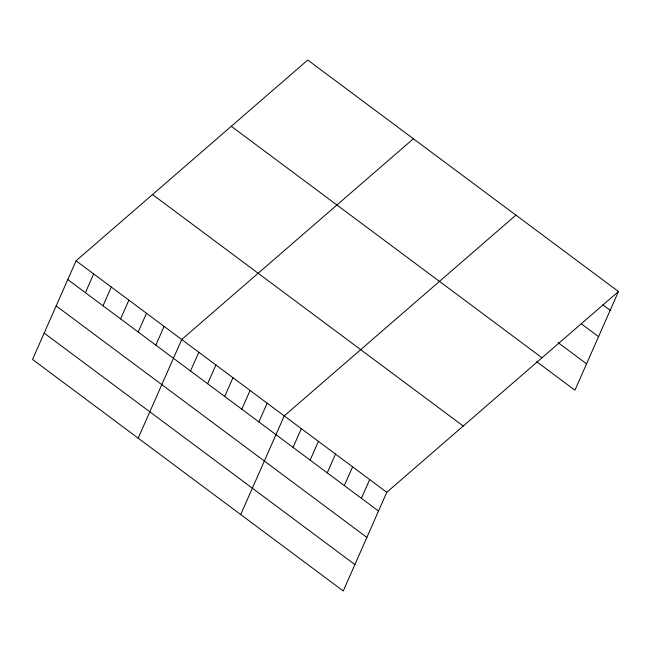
<?xml version="1.0" encoding="UTF-8"?>
<svg xmlns="http://www.w3.org/2000/svg" width="651" height="651" viewBox="0 0 651 651"><rect width="100%" height="100%" fill="white"/><g stroke="black" fill="none" stroke-linecap="round" stroke-linejoin="round"><path stroke-width="0.98" d="M76.069 260.807L32.55 359.466L343.256 590.962L386.775 492.294L618.45 291.534L307.744 60.038L76.069 260.807L386.775 492.294M85.403 292.673L93.671 273.925M103.013 305.791L111.28 287.042M120.614 318.909L128.89 300.16M138.224 332.026L146.491 313.277M155.833 345.144L164.101 326.395M138.191 438.172L181.71 339.513L413.385 138.744M190.523 370.997L198.799 352.248M207.612 383.724L215.888 364.975M224.701 396.459L232.977 377.71M241.79 409.194L250.065 390.437M258.886 421.921L267.154 403.172M240.724 514.567L284.243 415.908L515.918 215.139M293.064 447.383L301.332 428.635M310.153 460.119L318.42 441.37M327.241 472.854L335.509 454.105M344.33 485.581L352.598 466.832M361.419 498.316L369.687 479.567M618.45 291.534L574.931 390.193L536.684 361.696M602.859 304.823L610.182 310.283M581.457 323.921L598.546 336.657M558.086 342.605L586.567 363.819M231.284 126.294L541.998 357.781M152.521 194.551L463.227 426.047M67.794 279.556L378.508 511.043M56.165 305.929L366.871 537.417M44.178 333.1L354.893 564.588"/></g></svg>
